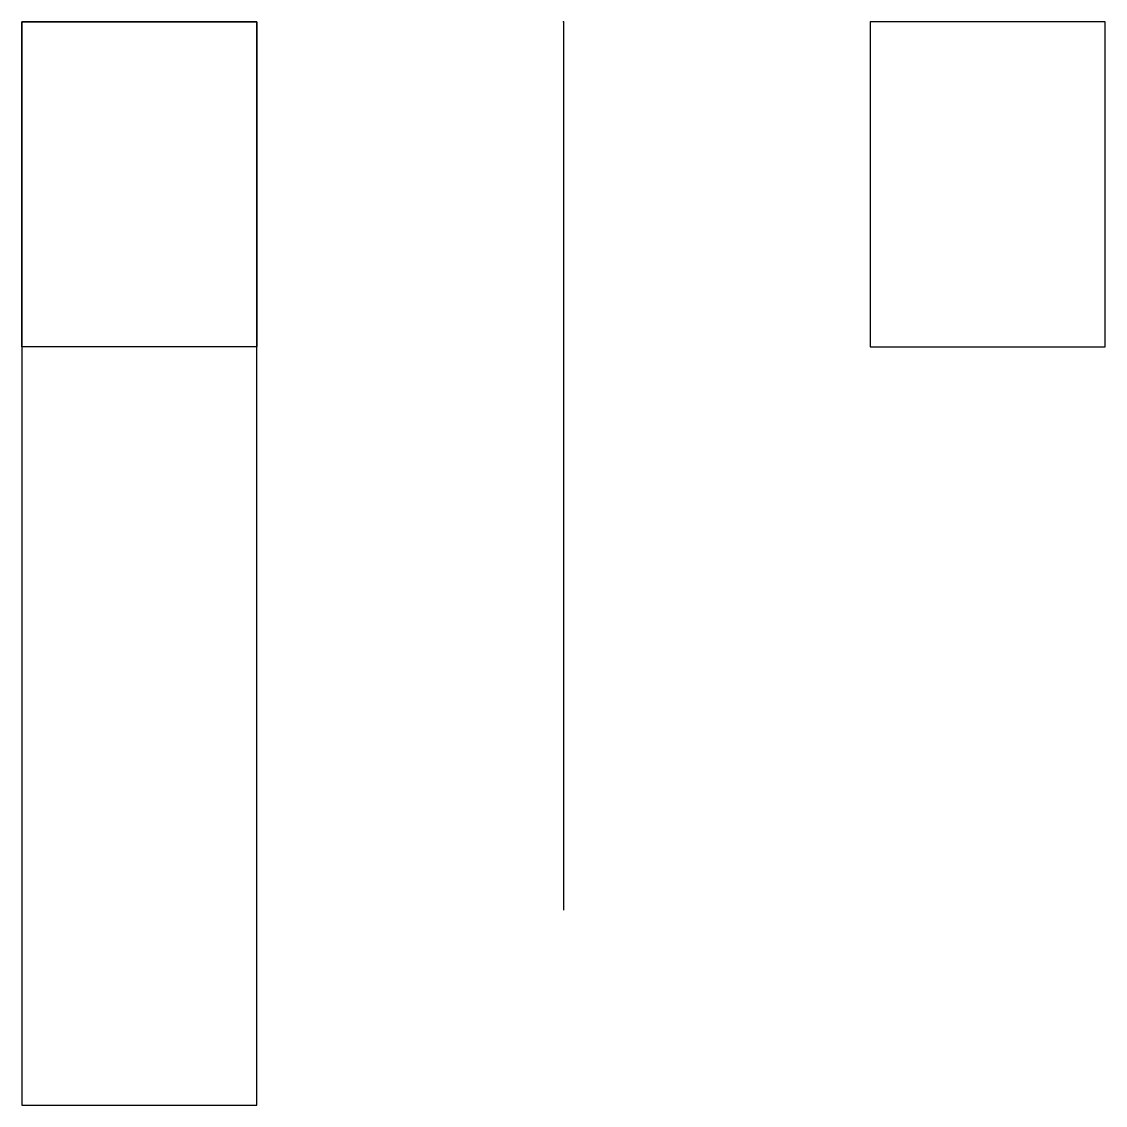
# Model space of a CAD drawing. Header units: millimetres. Extents: x -25 to 25, y -50 to 0.
import ezdxf

# ---------------------------------------------------------------- set-up
doc = ezdxf.new("R2010")
doc.units = ezdxf.units.MM
doc.layers.get('0').update_dxf_attribs({"linetype": 'CONTINUOUS'})

msp = doc.modelspace()

# ---------------------------------------------------------------- linework, layer by layer
for p, q in [((-14.142, 0), (-25, 0)), ((-25, 0), (-25, -50)), ((-14.142, -50), (-14.142, 0)), ((0, 0), (0, -41)), ((-25, -50), (-14.142, -50))]:
    msp.add_line(p, q)
for points in [[(-14.142, -15), (-25, -15), (-25, 0), (-14.142, 0)], [(14.142, -15), (25, -15), (25, 0), (14.142, 0)]]:
    msp.add_lwpolyline(points, close=True)
msp.add_point((0, 0))

doc.saveas('drawing.dxf')
